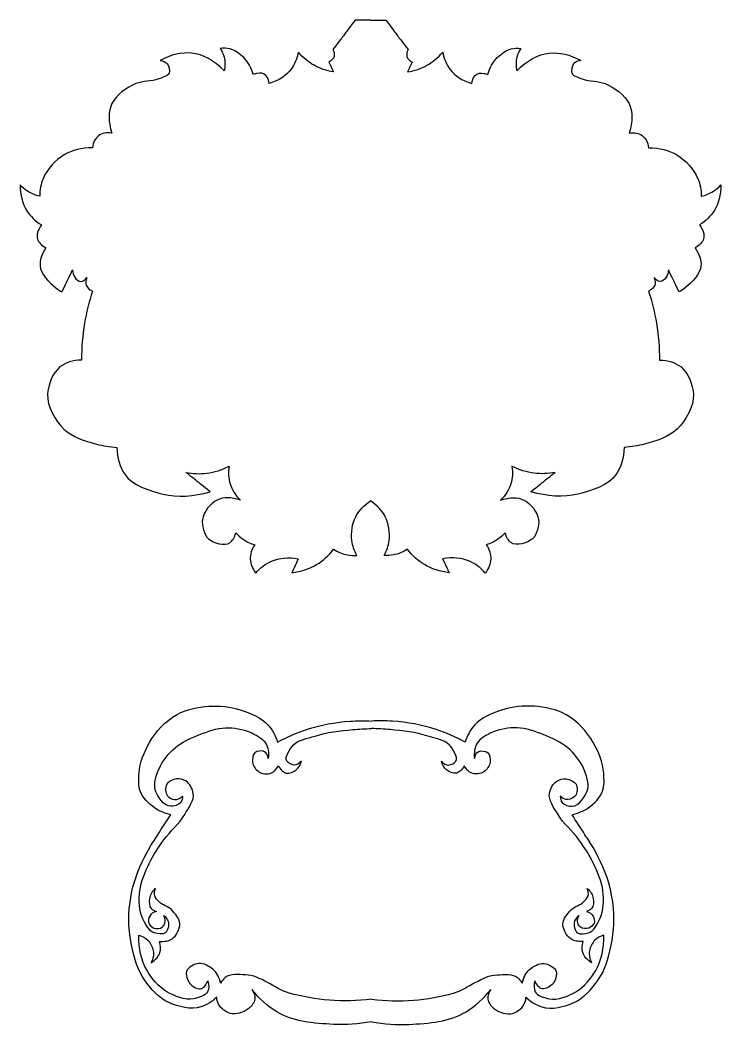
# Model space of a CAD drawing. Header units: millimetres. Extents: x 44 to 433, y -211 to 59.
# Drawn here: x 44 to 232.3, y -210.9 to 59 of the extents above; entities that cross this region are included whole.
import ezdxf

# ---------------------------------------------------------------- set-up
doc = ezdxf.new("R2010")
doc.units = ezdxf.units.MM
doc.linetypes.add('K5LT32770', pattern=[0])

msp = doc.modelspace()

# ---------------------------------------------------------------- linework, layer by layer
at = {"color": 30, "linetype": 'K5LT32770', "true_color": 0xff8000}
for points in [[(134.04, 59.01), (130.06, 53.72), (132.05, 56.36), (128.07, 51.07)], [(138.16, 59.01), (135.41, 59.01), (136.79, 59.01), (134.04, 59.01)], [(138.16, 59.01), (140.91, 59.01), (139.53, 59.01), (142.28, 59.01)], [(142.28, 59.01), (146.26, 53.72), (144.27, 56.36), (148.25, 51.07)], [(126.99, 47.73), (127.8, 45.99), (127.39, 46.86), (128.2, 45.11)], [(149.33, 47.73), (148.52, 45.99), (148.93, 46.86), (148.12, 45.11)], [(55.28, -14.02), (57.18, -10.04), (56.23, -12.03), (58.13, -8.06)], [(221.04, -14.02), (219.14, -10.04), (220.09, -12.03), (218.19, -8.06)], [(95.08, -67.65), (90.75, -64.19), (92.91, -65.92), (88.58, -62.46)], [(181.24, -67.65), (185.57, -64.19), (183.4, -65.92), (187.74, -62.46)], [(118.77, -85.7), (117.6, -88.18), (118.19, -86.94), (117.01, -89.42)], [(157.54, -85.7), (158.72, -88.18), (158.13, -86.94), (159.31, -89.42)]]:
    msp.add_open_spline(points, degree=3, dxfattribs=at)
for points, knots in [([(106.64, 44.37), (106.14, 46.23), (105.28, 47.76), (104.09, 48.95), (103.08, 49.96), (101.73, 50.95), (100.35, 51.27), (99.54, 51.47), (98.67, 51.5), (97.76, 51.39)], [0, 0, 0, 0, 1, 1, 1, 2, 2, 2, 3, 3, 3, 3]), ([(97.76, 51.39), (98.26, 50.63), (98.61, 49.85), (98.82, 49.03), (99.12, 47.86), (99.13, 46.63), (98.86, 45.34)], [0, 0, 0, 0, 1, 1, 1, 2, 2, 2, 2]), ([(169.67, 44.37), (170.18, 46.23), (171.03, 47.76), (172.23, 48.95), (173.23, 49.96), (174.58, 50.95), (175.97, 51.27), (176.78, 51.47), (177.65, 51.5), (178.56, 51.39)], [0, 0, 0, 0, 1, 1, 1, 2, 2, 2, 3, 3, 3, 3]), ([(178.56, 51.39), (178.06, 50.63), (177.71, 49.85), (177.5, 49.03), (177.2, 47.86), (177.18, 46.63), (177.46, 45.34)], [0, 0, 0, 0, 1, 1, 1, 2, 2, 2, 2]), ([(98.86, 45.34), (96.11, 48.19), (93.19, 49.79), (90.1, 50.12), (87.42, 50.41), (84.6, 49.76), (81.65, 48.14)], [0, 0, 0, 0, 1, 1, 1, 2, 2, 2, 2]), ([(118.77, 50.41), (118.42, 48.64), (117.78, 47.12), (116.83, 45.85), (115.48, 44.06), (113.53, 42.77), (110.98, 41.98)], [0, 0, 0, 0, 1, 1, 1, 2, 2, 2, 2]), ([(128.2, 45.11), (126.3, 45.4), (124.56, 45.98), (122.99, 46.86), (121.41, 47.75), (120.01, 48.93), (118.77, 50.41)], [0, 0, 0, 0, 1, 1, 1, 2, 2, 2, 2]), ([(128.07, 51.07), (128.41, 50.39), (128.51, 49.79), (128.37, 49.25), (128.21, 48.66), (127.75, 48.15), (126.99, 47.73)], [0, 0, 0, 0, 1, 1, 1, 2, 2, 2, 2]), ([(148.25, 51.07), (147.91, 50.39), (147.81, 49.79), (147.95, 49.25), (148.11, 48.66), (148.57, 48.15), (149.33, 47.73)], [0, 0, 0, 0, 1, 1, 1, 2, 2, 2, 2]), ([(148.12, 45.11), (150.02, 45.4), (151.76, 45.98), (153.33, 46.86), (154.9, 47.75), (156.31, 48.93), (157.55, 50.41)], [0, 0, 0, 0, 1, 1, 1, 2, 2, 2, 2]), ([(157.55, 50.41), (157.9, 48.64), (158.54, 47.12), (159.49, 45.85), (160.83, 44.06), (162.79, 42.77), (165.34, 41.98)], [0, 0, 0, 0, 1, 1, 1, 2, 2, 2, 2]), ([(177.46, 45.34), (180.21, 48.19), (183.13, 49.79), (186.22, 50.12), (188.9, 50.41), (191.72, 49.76), (194.67, 48.14)], [0, 0, 0, 0, 1, 1, 1, 2, 2, 2, 2]), ([(81.65, 48.14), (82.48, 48.04), (83.09, 47.76), (83.51, 47.32), (84.05, 46.74), (84.33, 45.39), (84.08, 44.72), (83.79, 43.92), (82.24, 43.61), (81.26, 43.2), (79.36, 42.41), (77.01, 42.74), (75.16, 41.94), (72.67, 40.86), (69.74, 38.91), (68.69, 36.6), (67.7, 34.43), (67.69, 31.78), (68.67, 28.67)], [0, 0, 0, 0, 1, 1, 1, 2, 2, 2, 3, 3, 3, 4, 4, 4, 5, 5, 5, 6, 6, 6, 6]), ([(194.67, 48.14), (193.84, 48.04), (193.22, 47.76), (192.81, 47.32), (192.27, 46.74), (191.99, 45.39), (192.23, 44.72), (192.53, 43.92), (194.08, 43.61), (195.06, 43.2), (196.95, 42.41), (199.31, 42.74), (201.16, 41.94), (203.65, 40.86), (206.58, 38.91), (207.63, 36.6), (208.62, 34.43), (208.63, 31.78), (207.65, 28.67)], [0, 0, 0, 0, 1, 1, 1, 2, 2, 2, 3, 3, 3, 4, 4, 4, 5, 5, 5, 6, 6, 6, 6]), ([(110.98, 41.98), (110.76, 43.27), (110.29, 44.11), (109.58, 44.52), (108.85, 44.92), (107.88, 44.88), (106.64, 44.37)], [0, 0, 0, 0, 1, 1, 1, 2, 2, 2, 2]), ([(165.34, 41.98), (165.56, 43.27), (166.03, 44.11), (166.74, 44.52), (167.46, 44.92), (168.44, 44.88), (169.67, 44.37)], [0, 0, 0, 0, 1, 1, 1, 2, 2, 2, 2]), ([(68.67, 28.67), (67.18, 28.84), (65.99, 28.6), (65.13, 27.95), (64.25, 27.29), (63.7, 26.21), (63.46, 24.71)], [0, 0, 0, 0, 1, 1, 1, 2, 2, 2, 2]), ([(207.65, 28.67), (209.14, 28.84), (210.32, 28.6), (211.19, 27.95), (212.07, 27.29), (212.62, 26.21), (212.86, 24.71)], [0, 0, 0, 0, 1, 1, 1, 2, 2, 2, 2]), ([(63.46, 24.71), (60.54, 24.7), (58.01, 24.06), (55.85, 22.79), (53.51, 21.41), (51.2, 18.97), (50.19, 16.41), (49.61, 14.97), (49.32, 13.4), (49.3, 11.69)], [0, 0, 0, 0, 1, 1, 1, 2, 2, 2, 3, 3, 3, 3]), ([(212.86, 24.71), (215.78, 24.7), (218.31, 24.06), (220.46, 22.79), (222.81, 21.41), (225.11, 18.97), (226.13, 16.41), (226.7, 14.97), (227, 13.4), (227.02, 11.69)], [0, 0, 0, 0, 1, 1, 1, 2, 2, 2, 3, 3, 3, 3]), ([(44.04, 14.72), (44.03, 12.06), (44.63, 9.75), (45.85, 7.8), (46.79, 6.32), (48.08, 5.04), (49.74, 3.98)], [0, 0, 0, 0, 1, 1, 1, 2, 2, 2, 2]), ([(49.3, 11.69), (48.11, 11.96), (47.03, 12.41), (46.06, 13.03), (45.33, 13.49), (44.66, 14.06), (44.04, 14.72)], [0, 0, 0, 0, 1, 1, 1, 2, 2, 2, 2]), ([(232.27, 14.72), (232.29, 12.06), (231.69, 9.75), (230.46, 7.8), (229.53, 6.32), (228.23, 5.04), (226.58, 3.98)], [0, 0, 0, 0, 1, 1, 1, 2, 2, 2, 2]), ([(227.02, 11.69), (228.21, 11.96), (229.28, 12.41), (230.26, 13.03), (230.99, 13.49), (231.66, 14.06), (232.27, 14.72)], [0, 0, 0, 0, 1, 1, 1, 2, 2, 2, 2]), ([(49.74, 3.98), (48.73, 2.57), (48.39, 1.32), (48.7, 0.24), (48.97, -0.69), (49.73, -1.5), (50.98, -2.19)], [0, 0, 0, 0, 1, 1, 1, 2, 2, 2, 2]), ([(226.58, 3.98), (227.59, 2.57), (227.93, 1.32), (227.62, 0.24), (227.34, -0.69), (226.59, -1.5), (225.34, -2.19)], [0, 0, 0, 0, 1, 1, 1, 2, 2, 2, 2]), ([(50.98, -2.19), (49.82, -3.88), (49.29, -5.48), (49.38, -6.99), (49.5, -9.15), (51.74, -11.4), (53.62, -12.89), (54.14, -13.31), (54.69, -13.68), (55.28, -14.02)], [0, 0, 0, 0, 1, 1, 1, 2, 2, 2, 3, 3, 3, 3]), ([(225.34, -2.19), (226.5, -3.88), (227.03, -5.48), (226.94, -6.99), (226.81, -9.15), (224.58, -11.4), (222.7, -12.89), (222.18, -13.31), (221.63, -13.68), (221.04, -14.02)], [0, 0, 0, 0, 1, 1, 1, 2, 2, 2, 3, 3, 3, 3]), ([(58.13, -8.06), (58.13, -8.85), (58.32, -9.52), (58.69, -10.04), (59.07, -10.57), (59.82, -11.25), (60.38, -11.23), (60.91, -11.22), (61.43, -10.85), (61.96, -10.13)], [0, 0, 0, 0, 1, 1, 1, 2, 2, 2, 3, 3, 3, 3]), ([(218.19, -8.06), (218.19, -8.85), (218, -9.52), (217.63, -10.04), (217.25, -10.57), (216.5, -11.25), (215.93, -11.23), (215.41, -11.22), (214.89, -10.85), (214.36, -10.13)], [0, 0, 0, 0, 1, 1, 1, 2, 2, 2, 3, 3, 3, 3]), ([(61.96, -10.13), (61.64, -10.93), (61.59, -11.62), (61.81, -12.21), (62.04, -12.86), (62.6, -13.38), (63.47, -13.78)], [0, 0, 0, 0, 1, 1, 1, 2, 2, 2, 2]), ([(214.36, -10.13), (214.67, -10.93), (214.72, -11.62), (214.51, -12.21), (214.27, -12.86), (213.72, -13.38), (212.85, -13.78)], [0, 0, 0, 0, 1, 1, 1, 2, 2, 2, 2]), ([(63.47, -13.78), (62.53, -16.63), (61.82, -19.51), (61.33, -22.43), (60.79, -25.67), (60.53, -28.96), (60.54, -32.29)], [0, 0, 0, 0, 1, 1, 1, 2, 2, 2, 2]), ([(212.85, -13.78), (213.79, -16.63), (214.5, -19.51), (214.99, -22.43), (215.53, -25.67), (215.79, -28.96), (215.77, -32.29)], [0, 0, 0, 0, 1, 1, 1, 2, 2, 2, 2]), ([(60.54, -32.29), (58.14, -32.38), (56.2, -33), (54.74, -34.14), (52.8, -35.66), (51.53, -39.05), (51.41, -41.49), (51.25, -44.63), (53.48, -48.6), (55.81, -50.85), (57.97, -52.94), (61.46, -54.05), (64.53, -54.87), (66.3, -55.34), (68.12, -55.64), (70, -55.77)], [0, 0, 0, 0, 1, 1, 1, 2, 2, 2, 3, 3, 3, 4, 4, 4, 5, 5, 5, 5]), ([(215.77, -32.29), (218.18, -32.38), (220.11, -33), (221.58, -34.14), (223.51, -35.66), (224.79, -39.05), (224.91, -41.49), (225.07, -44.63), (222.84, -48.6), (220.51, -50.85), (218.35, -52.94), (214.86, -54.05), (211.79, -54.87), (210.02, -55.34), (208.2, -55.64), (206.32, -55.77)], [0, 0, 0, 0, 1, 1, 1, 2, 2, 2, 3, 3, 3, 4, 4, 4, 5, 5, 5, 5]), ([(70, -55.77), (70.12, -58.65), (70.83, -61.04), (72.13, -62.95), (74.15, -65.9), (78.79, -67.45), (82.43, -68.29), (86.4, -69.2), (90.62, -68.99), (95.08, -67.65)], [0, 0, 0, 0, 1, 1, 1, 2, 2, 2, 3, 3, 3, 3]), ([(206.32, -55.77), (206.2, -58.65), (205.49, -61.04), (204.18, -62.95), (202.17, -65.9), (197.52, -67.45), (193.89, -68.29), (189.91, -69.2), (185.7, -68.99), (181.24, -67.65)], [0, 0, 0, 0, 1, 1, 1, 2, 2, 2, 3, 3, 3, 3]), ([(88.58, -62.46), (90.48, -62.84), (92.34, -62.92), (94.16, -62.7), (96.21, -62.45), (98.21, -61.81), (100.16, -60.79)], [0, 0, 0, 0, 1, 1, 1, 2, 2, 2, 2]), ([(100.16, -60.79), (99.88, -62.49), (99.97, -64.06), (100.42, -65.52), (100.91, -67.14), (101.86, -68.62), (103.25, -69.95)], [0, 0, 0, 0, 1, 1, 1, 2, 2, 2, 2]), ([(176.16, -60.79), (176.44, -62.49), (176.35, -64.06), (175.9, -65.52), (175.41, -67.14), (174.46, -68.62), (173.07, -69.95)], [0, 0, 0, 0, 1, 1, 1, 2, 2, 2, 2]), ([(187.74, -62.46), (185.83, -62.84), (183.97, -62.92), (182.15, -62.7), (180.1, -62.45), (178.11, -61.81), (176.16, -60.79)], [0, 0, 0, 0, 1, 1, 1, 2, 2, 2, 2]), ([(103.25, -69.95), (100.73, -69.09), (98.63, -69.07), (96.94, -69.89), (95.19, -70.74), (93.25, -73.2), (93.01, -75.13), (92.82, -76.73), (93.49, -79.25), (94.62, -80.3), (95.85, -81.44), (99.1, -82.33), (100.42, -81.34), (101.11, -80.83), (101.63, -79.94), (101.99, -78.69)], [0, 0, 0, 0, 1, 1, 1, 2, 2, 2, 3, 3, 3, 4, 4, 4, 5, 5, 5, 5]), ([(134.49, -84.76), (133.78, -83.46), (133.34, -82.14), (133.15, -80.8), (132.86, -78.71), (133.24, -76.22), (134.19, -74.37), (135.03, -72.72), (136.36, -71.3), (138.16, -70.12)], [0, 0, 0, 0, 1, 1, 1, 2, 2, 2, 3, 3, 3, 3]), ([(141.83, -84.76), (142.54, -83.46), (142.98, -82.14), (143.17, -80.8), (143.46, -78.71), (143.07, -76.22), (142.13, -74.37), (141.28, -72.72), (139.96, -71.3), (138.16, -70.12)], [0, 0, 0, 0, 1, 1, 1, 2, 2, 2, 3, 3, 3, 3]), ([(173.07, -69.95), (175.58, -69.09), (177.69, -69.07), (179.38, -69.89), (181.13, -70.74), (183.07, -73.2), (183.31, -75.13), (183.5, -76.73), (182.83, -79.25), (181.7, -80.3), (180.47, -81.44), (177.22, -82.33), (175.9, -81.34), (175.21, -80.83), (174.69, -79.94), (174.33, -78.69)], [0, 0, 0, 0, 1, 1, 1, 2, 2, 2, 3, 3, 3, 4, 4, 4, 5, 5, 5, 5]), ([(101.99, -78.69), (102.58, -79.37), (103.23, -79.95), (103.94, -80.44), (104.87, -81.09), (105.91, -81.57), (107.05, -81.9)], [0, 0, 0, 0, 1, 1, 1, 2, 2, 2, 2]), ([(174.33, -78.69), (173.74, -79.37), (173.09, -79.95), (172.38, -80.44), (171.45, -81.09), (170.41, -81.57), (169.27, -81.9)], [0, 0, 0, 0, 1, 1, 1, 2, 2, 2, 2]), ([(107.05, -81.9), (106.21, -83.21), (105.81, -84.5), (105.86, -85.77), (105.91, -87.03), (106.4, -88.28), (107.34, -89.51)], [0, 0, 0, 0, 1, 1, 1, 2, 2, 2, 2]), ([(117.01, -89.42), (119.5, -89.15), (121.72, -88.42), (123.69, -87.24), (125.41, -86.21), (126.92, -84.82), (128.24, -83.09)], [0, 0, 0, 0, 1, 1, 1, 2, 2, 2, 2]), ([(128.24, -83.09), (129.43, -83.88), (130.69, -84.4), (132.01, -84.63), (132.81, -84.78), (133.64, -84.82), (134.49, -84.76)], [0, 0, 0, 0, 1, 1, 1, 2, 2, 2, 2]), ([(148.08, -83.09), (146.88, -83.88), (145.63, -84.4), (144.31, -84.63), (143.5, -84.78), (142.68, -84.82), (141.83, -84.76)], [0, 0, 0, 0, 1, 1, 1, 2, 2, 2, 2]), ([(159.31, -89.42), (156.82, -89.15), (154.59, -88.42), (152.63, -87.24), (150.91, -86.21), (149.39, -84.82), (148.08, -83.09)], [0, 0, 0, 0, 1, 1, 1, 2, 2, 2, 2]), ([(169.27, -81.9), (170.11, -83.21), (170.51, -84.5), (170.46, -85.77), (170.41, -87.03), (169.91, -88.28), (168.98, -89.51)], [0, 0, 0, 0, 1, 1, 1, 2, 2, 2, 2]), ([(107.34, -89.51), (108.6, -88.06), (110.01, -86.99), (111.56, -86.32), (113.69, -85.39), (116.09, -85.18), (118.77, -85.7)], [0, 0, 0, 0, 1, 1, 1, 2, 2, 2, 2]), ([(168.98, -89.51), (167.72, -88.06), (166.31, -86.99), (164.76, -86.32), (162.63, -85.39), (160.22, -85.18), (157.54, -85.7)], [0, 0, 0, 0, 1, 1, 1, 2, 2, 2, 2]), ([(84.48, -154.4), (82.85, -154.05), (81.41, -153.44), (80.15, -152.58), (78.57, -151.49), (76.93, -149.85), (76.28, -148.09), (75.75, -146.65), (75.86, -144.83), (75.99, -143.25), (76.21, -140.41), (77.35, -137.47), (78.77, -135.03), (80.49, -132.1), (83.14, -129.18), (86.08, -127.55), (88.59, -126.17), (91.78, -125.47), (94.7, -125.28), (97.49, -125.09), (100.52, -125.41), (103.19, -126.26), (105.86, -127.11), (108.89, -128.31), (110.69, -130.38), (111.79, -131.64), (112.63, -133.16), (113.22, -134.94)], [0, 0, 0, 0, 1, 1, 1, 2, 2, 2, 3, 3, 3, 4, 4, 4, 5, 5, 5, 6, 6, 6, 7, 7, 7, 8, 8, 8, 9, 9, 9, 9]), ([(192.3, -154.4), (193.93, -154.05), (195.37, -153.44), (196.63, -152.58), (198.22, -151.49), (199.86, -149.85), (200.51, -148.09), (201.03, -146.65), (200.92, -144.83), (200.8, -143.25), (200.58, -140.41), (199.44, -137.47), (198.01, -135.03), (196.3, -132.1), (193.64, -129.18), (190.71, -127.55), (188.2, -126.17), (185, -125.47), (182.09, -125.28), (179.3, -125.09), (176.26, -125.41), (173.6, -126.26), (170.93, -127.11), (167.9, -128.31), (166.09, -130.38), (164.99, -131.64), (164.15, -133.16), (163.57, -134.94)], [0, 0, 0, 0, 1, 1, 1, 2, 2, 2, 3, 3, 3, 4, 4, 4, 5, 5, 5, 6, 6, 6, 7, 7, 7, 8, 8, 8, 9, 9, 9, 9]), ([(113.22, -134.94), (115.73, -133.55), (118.32, -132.41), (120.99, -131.52), (124.74, -130.28), (128.75, -129.56), (132.7, -129.3), (134.59, -129.18), (136.49, -129.16), (138.39, -129.26)], [0, 0, 0, 0, 1, 1, 1, 2, 2, 2, 3, 3, 3, 3]), ([(163.57, -134.94), (161.06, -133.55), (158.46, -132.41), (155.79, -131.52), (152.04, -130.28), (148.03, -129.56), (144.08, -129.3), (142.2, -129.18), (140.3, -129.16), (138.39, -129.26)], [0, 0, 0, 0, 1, 1, 1, 2, 2, 2, 3, 3, 3, 3]), ([(87.66, -149.41), (87.64, -150.11), (87.48, -150.68), (87.17, -151.12), (86.66, -151.84), (85.25, -152.16), (84.41, -152.16), (82.7, -152.15), (80.8, -149.46), (80.32, -147.73), (79.83, -146.03), (80.68, -143.66), (81.44, -141.89), (82.33, -139.83), (83.95, -137.9), (85.66, -136.43), (87.45, -134.88), (89.8, -133.84), (92.04, -132.96), (94.33, -132.05), (96.82, -131.15), (99.25, -131.09), (101.44, -131.03), (103.88, -131.36), (105.87, -132.27), (107.36, -132.96), (109.21, -133.86), (109.99, -135.21), (110.63, -136.32), (110.87, -137.69), (110.7, -139.31)], [0, 0, 0, 0, 1, 1, 1, 2, 2, 2, 3, 3, 3, 4, 4, 4, 5, 5, 5, 6, 6, 6, 7, 7, 7, 8, 8, 8, 9, 9, 9, 10, 10, 10, 10]), ([(119.59, -140.05), (118.94, -140.73), (118.29, -141.07), (117.65, -141.07), (116.99, -141.07), (116.04, -140.47), (115.69, -140), (114.95, -139.03), (116.51, -136.75), (117.46, -135.67), (118.74, -134.23), (121.28, -133.92), (123.26, -133.3), (126.5, -132.27), (129.97, -131.85), (133.37, -131.54), (135.04, -131.39), (136.71, -131.31), (138.39, -131.29)], [0, 0, 0, 0, 1, 1, 1, 2, 2, 2, 3, 3, 3, 4, 4, 4, 5, 5, 5, 6, 6, 6, 6]), ([(157.2, -140.05), (157.85, -140.73), (158.49, -141.07), (159.14, -141.07), (159.8, -141.07), (160.75, -140.47), (161.1, -140), (161.83, -139.03), (160.28, -136.75), (159.32, -135.67), (158.04, -134.23), (155.51, -133.92), (153.53, -133.3), (150.29, -132.27), (146.82, -131.85), (143.41, -131.54), (141.75, -131.39), (140.07, -131.31), (138.39, -131.29)], [0, 0, 0, 0, 1, 1, 1, 2, 2, 2, 3, 3, 3, 4, 4, 4, 5, 5, 5, 6, 6, 6, 6]), ([(189.13, -149.41), (189.14, -150.11), (189.31, -150.68), (189.61, -151.12), (190.13, -151.84), (191.54, -152.16), (192.37, -152.16), (194.09, -152.15), (195.98, -149.46), (196.47, -147.73), (196.95, -146.03), (196.11, -143.66), (195.34, -141.89), (194.46, -139.83), (192.83, -137.9), (191.13, -136.43), (189.33, -134.88), (186.98, -133.84), (184.75, -132.96), (182.46, -132.05), (179.96, -131.15), (177.54, -131.09), (175.35, -131.03), (172.91, -131.36), (170.92, -132.27), (169.42, -132.96), (167.57, -133.86), (166.8, -135.21), (166.16, -136.32), (165.92, -137.69), (166.08, -139.31)], [0, 0, 0, 0, 1, 1, 1, 2, 2, 2, 3, 3, 3, 4, 4, 4, 5, 5, 5, 6, 6, 6, 7, 7, 7, 8, 8, 8, 9, 9, 9, 10, 10, 10, 10]), ([(110.7, -139.31), (110.53, -138.39), (110.19, -137.79), (109.7, -137.48), (109.08, -137.1), (107.64, -137.3), (107.1, -137.78), (106.58, -138.25), (106.39, -139.49), (106.48, -140.28), (106.6, -141.21), (107.37, -142.37), (108.14, -142.87), (109, -143.43), (110.6, -143.6), (111.55, -143.19), (112.29, -142.87), (112.92, -142.24), (113.43, -141.29)], [0, 0, 0, 0, 1, 1, 1, 2, 2, 2, 3, 3, 3, 4, 4, 4, 5, 5, 5, 6, 6, 6, 6]), ([(166.08, -139.31), (166.26, -138.39), (166.59, -137.79), (167.09, -137.48), (167.7, -137.1), (169.15, -137.3), (169.68, -137.78), (170.21, -138.25), (170.4, -139.49), (170.3, -140.28), (170.18, -141.21), (169.42, -142.37), (168.64, -142.87), (167.78, -143.43), (166.18, -143.6), (165.23, -143.19), (164.49, -142.87), (163.86, -142.24), (163.35, -141.29)], [0, 0, 0, 0, 1, 1, 1, 2, 2, 2, 3, 3, 3, 4, 4, 4, 5, 5, 5, 6, 6, 6, 6]), ([(113.43, -141.29), (114.03, -142.4), (114.73, -143.05), (115.54, -143.22), (116.33, -143.39), (117.55, -142.91), (118.23, -142.35), (118.88, -141.83), (119.33, -141.06), (119.59, -140.05)], [0, 0, 0, 0, 1, 1, 1, 2, 2, 2, 3, 3, 3, 3]), ([(163.35, -141.29), (162.75, -142.4), (162.05, -143.05), (161.25, -143.22), (160.45, -143.39), (159.24, -142.91), (158.56, -142.35), (157.91, -141.83), (157.46, -141.06), (157.2, -140.05)], [0, 0, 0, 0, 1, 1, 1, 2, 2, 2, 3, 3, 3, 3]), ([(82.61, -181.47), (83.25, -181.98), (83.66, -182.53), (83.84, -183.12), (84.12, -184.03), (83.71, -185.66), (83.04, -186.15), (82.41, -186.62), (80.94, -186.45), (80.09, -186.17), (78.67, -185.7), (77.68, -183.76), (76.98, -182.34), (75.92, -180.17), (75.92, -177.26), (76.2, -174.82), (76.48, -172.31), (77.63, -169.8), (78.73, -167.48), (79.8, -165.25), (81.22, -163.16), (82.65, -161.13), (84.34, -158.75), (86.84, -156.88), (88.25, -154.35), (89.24, -152.59), (90.91, -150.48), (90.56, -148.67), (90.34, -147.54), (89.61, -146), (88.6, -145.39), (87.92, -144.97), (86.86, -144.72), (86.05, -144.81), (85.12, -144.92), (83.83, -145.5), (83.41, -146.24), (82.98, -146.99), (83.03, -148.62), (83.6, -149.33), (83.99, -149.82), (84.86, -150.3), (85.51, -150.34), (86.21, -150.38), (86.93, -150.07), (87.66, -149.41)], [0, 0, 0, 0, 1, 1, 1, 2, 2, 2, 3, 3, 3, 4, 4, 4, 5, 5, 5, 6, 6, 6, 7, 7, 7, 8, 8, 8, 9, 9, 9, 10, 10, 10, 11, 11, 11, 12, 12, 12, 13, 13, 13, 14, 14, 14, 15, 15, 15, 15]), ([(194.18, -181.47), (193.53, -181.98), (193.12, -182.53), (192.94, -183.12), (192.67, -184.03), (193.08, -185.66), (193.75, -186.15), (194.37, -186.62), (195.85, -186.45), (196.69, -186.17), (198.11, -185.7), (199.11, -183.76), (199.8, -182.34), (200.87, -180.17), (200.86, -177.26), (200.59, -174.82), (200.31, -172.31), (199.16, -169.8), (198.05, -167.48), (196.99, -165.25), (195.57, -163.16), (194.14, -161.13), (192.45, -158.75), (189.95, -156.88), (188.53, -154.35), (187.54, -152.59), (185.87, -150.48), (186.22, -148.67), (186.44, -147.54), (187.18, -146), (188.18, -145.39), (188.87, -144.97), (189.92, -144.72), (190.74, -144.81), (191.67, -144.92), (192.96, -145.5), (193.38, -146.24), (193.81, -146.99), (193.75, -148.62), (193.19, -149.33), (192.8, -149.82), (191.92, -150.3), (191.27, -150.34), (190.57, -150.38), (189.86, -150.07), (189.13, -149.41)], [0, 0, 0, 0, 1, 1, 1, 2, 2, 2, 3, 3, 3, 4, 4, 4, 5, 5, 5, 6, 6, 6, 7, 7, 7, 8, 8, 8, 9, 9, 9, 10, 10, 10, 11, 11, 11, 12, 12, 12, 13, 13, 13, 14, 14, 14, 15, 15, 15, 15]), ([(96.88, -203.39), (95.54, -204.67), (94.11, -205.55), (92.6, -206.02), (89.98, -206.84), (86.48, -206.04), (83.97, -204.87), (81.4, -203.67), (79.06, -201.19), (77.43, -198.8), (75.67, -196.23), (74.75, -192.92), (74.05, -189.83), (73.58, -187.7), (73.3, -185.47), (73.24, -183.29), (73.16, -180.13), (73.59, -176.86), (74.35, -173.8), (75.28, -170.13), (76.95, -166.56), (78.84, -163.25), (79.52, -162.07), (80.29, -160.94), (81.02, -159.79), (82.16, -157.98), (83.32, -156.19), (84.48, -154.4)], [0, 0, 0, 0, 1, 1, 1, 2, 2, 2, 3, 3, 3, 4, 4, 4, 5, 5, 5, 6, 6, 6, 7, 7, 7, 8, 8, 8, 9, 9, 9, 9]), ([(179.9, -203.39), (181.25, -204.67), (182.67, -205.55), (184.19, -206.02), (186.81, -206.84), (190.31, -206.04), (192.82, -204.87), (195.39, -203.67), (197.72, -201.19), (199.36, -198.8), (201.11, -196.23), (202.04, -192.92), (202.73, -189.83), (203.21, -187.7), (203.49, -185.47), (203.54, -183.29), (203.62, -180.13), (203.2, -176.86), (202.43, -173.8), (201.51, -170.13), (199.84, -166.56), (197.95, -163.25), (197.27, -162.07), (196.5, -160.94), (195.77, -159.79), (194.62, -157.98), (193.47, -156.19), (192.3, -154.4)], [0, 0, 0, 0, 1, 1, 1, 2, 2, 2, 3, 3, 3, 4, 4, 4, 5, 5, 5, 6, 6, 6, 7, 7, 7, 8, 8, 8, 9, 9, 9, 9]), ([(80.39, -174.19), (79.48, -175.03), (78.94, -175.94), (78.79, -176.92), (78.65, -177.76), (78.67, -179.01), (79.23, -179.62), (79.56, -179.97), (80.02, -180.23), (80.63, -180.39)], [0, 0, 0, 0, 1, 1, 1, 2, 2, 2, 3, 3, 3, 3]), ([(81.49, -188.43), (82.86, -188.54), (83.98, -188.31), (84.84, -187.75), (85.99, -187), (86.99, -185.04), (86.95, -183.71), (86.9, -182.41), (85.69, -180.9), (84.66, -179.88), (83.77, -179.01), (82.28, -178.75), (81.4, -177.84), (80.93, -177.35), (80.35, -176.81), (80.18, -176.2), (80.01, -175.6), (80.08, -174.92), (80.39, -174.19)], [0, 0, 0, 0, 1, 1, 1, 2, 2, 2, 3, 3, 3, 4, 4, 4, 5, 5, 5, 6, 6, 6, 6]), ([(195.3, -188.43), (193.93, -188.54), (192.81, -188.31), (191.95, -187.75), (190.8, -187), (189.79, -185.04), (189.84, -183.71), (189.88, -182.41), (191.1, -180.9), (192.12, -179.88), (193.01, -179.01), (194.51, -178.75), (195.39, -177.84), (195.85, -177.35), (196.44, -176.81), (196.6, -176.2), (196.77, -175.6), (196.7, -174.92), (196.4, -174.19)], [0, 0, 0, 0, 1, 1, 1, 2, 2, 2, 3, 3, 3, 4, 4, 4, 5, 5, 5, 6, 6, 6, 6]), ([(196.4, -174.19), (197.31, -175.03), (197.84, -175.94), (198, -176.92), (198.13, -177.76), (198.11, -179.01), (197.55, -179.62), (197.23, -179.97), (196.76, -180.23), (196.16, -180.39)], [0, 0, 0, 0, 1, 1, 1, 2, 2, 2, 3, 3, 3, 3]), ([(80.63, -180.39), (79.76, -180.64), (79.17, -181.06), (78.84, -181.64), (78.55, -182.14), (78.39, -182.98), (78.57, -183.51), (78.75, -184.06), (79.43, -184.65), (79.99, -184.85), (80.63, -185.09), (81.7, -185.04), (82.22, -184.63), (82.61, -184.31), (82.94, -183.63), (83, -183.1), (83.06, -182.58), (82.93, -182.04), (82.61, -181.47)], [0, 0, 0, 0, 1, 1, 1, 2, 2, 2, 3, 3, 3, 4, 4, 4, 5, 5, 5, 6, 6, 6, 6]), ([(196.16, -180.39), (197.02, -180.64), (197.62, -181.06), (197.95, -181.64), (198.24, -182.14), (198.4, -182.98), (198.22, -183.51), (198.03, -184.06), (197.35, -184.65), (196.8, -184.85), (196.16, -185.09), (195.09, -185.04), (194.57, -184.63), (194.18, -184.31), (193.85, -183.63), (193.79, -183.1), (193.73, -182.58), (193.86, -182.04), (194.18, -181.47)], [0, 0, 0, 0, 1, 1, 1, 2, 2, 2, 3, 3, 3, 4, 4, 4, 5, 5, 5, 6, 6, 6, 6]), ([(94.5, -199), (94.8, -200.21), (94.76, -201.19), (94.37, -201.95), (93.82, -203.04), (91.88, -203.58), (90.58, -203.85), (88.32, -204.32), (85.49, -203.15), (83.45, -201.95), (81.29, -200.68), (79.37, -198.41), (78.12, -196.21), (76.58, -193.49), (75.84, -190.35), (75.91, -186.77)], [0, 0, 0, 0, 1, 1, 1, 2, 2, 2, 3, 3, 3, 4, 4, 4, 5, 5, 5, 5]), ([(75.91, -186.77), (76.9, -187.05), (77.71, -187.51), (78.34, -188.13), (79.06, -188.85), (79.64, -189.96), (79.8, -190.95), (79.96, -191.97), (79.78, -193.03), (79.26, -194.16)], [0, 0, 0, 0, 1, 1, 1, 2, 2, 2, 3, 3, 3, 3]), ([(79.26, -194.16), (80.47, -193.41), (81.24, -192.51), (81.58, -191.46), (81.86, -190.56), (81.83, -189.55), (81.49, -188.43)], [0, 0, 0, 0, 1, 1, 1, 2, 2, 2, 2]), ([(182.28, -199), (181.98, -200.21), (182.03, -201.19), (182.41, -201.95), (182.97, -203.04), (184.9, -203.58), (186.21, -203.85), (188.47, -204.32), (191.3, -203.15), (193.33, -201.95), (195.5, -200.68), (197.42, -198.41), (198.67, -196.21), (200.21, -193.49), (200.95, -190.35), (200.87, -186.77)], [0, 0, 0, 0, 1, 1, 1, 2, 2, 2, 3, 3, 3, 4, 4, 4, 5, 5, 5, 5]), ([(197.52, -194.16), (196.32, -193.41), (195.55, -192.51), (195.21, -191.46), (194.92, -190.56), (194.95, -189.55), (195.3, -188.43)], [0, 0, 0, 0, 1, 1, 1, 2, 2, 2, 2]), ([(200.87, -186.77), (199.88, -187.05), (199.07, -187.51), (198.44, -188.13), (197.73, -188.85), (197.15, -189.96), (196.99, -190.95), (196.83, -191.97), (197.01, -193.03), (197.52, -194.16)], [0, 0, 0, 0, 1, 1, 1, 2, 2, 2, 3, 3, 3, 3]), ([(97.9, -199.64), (97.53, -198.1), (96.87, -196.89), (95.91, -196.01), (94.93, -195.11), (93.26, -194.21), (92.02, -194.35), (90.88, -194.47), (89.06, -195.47), (88.73, -196.48), (88.45, -197.35), (88.94, -198.94), (89.59, -199.73), (90.21, -200.48), (91.61, -201.35), (92.45, -201.18), (93.23, -201.02), (93.92, -200.3), (94.5, -199)], [0, 0, 0, 0, 1, 1, 1, 2, 2, 2, 3, 3, 3, 4, 4, 4, 5, 5, 5, 6, 6, 6, 6]), ([(178.89, -199.64), (179.25, -198.1), (179.91, -196.89), (180.87, -196.01), (181.86, -195.11), (183.52, -194.21), (184.76, -194.35), (185.91, -194.47), (187.73, -195.47), (188.05, -196.48), (188.33, -197.35), (187.85, -198.94), (187.2, -199.73), (186.58, -200.48), (185.17, -201.35), (184.33, -201.18), (183.55, -201.02), (182.87, -200.3), (182.28, -199)], [0, 0, 0, 0, 1, 1, 1, 2, 2, 2, 3, 3, 3, 4, 4, 4, 5, 5, 5, 6, 6, 6, 6]), ([(138.39, -203.98), (130.7, -204.85), (123.34, -204.29), (116.33, -202.3), (112.28, -201.15), (108.67, -197.52), (104.54, -197.43), (102.78, -197.38), (100.46, -197.04), (99.14, -198.13), (98.66, -198.53), (98.25, -199.03), (97.9, -199.64)], [0, 0, 0, 0, 1, 1, 1, 2, 2, 2, 3, 3, 3, 4, 4, 4, 4]), ([(138.39, -203.98), (146.09, -204.85), (153.45, -204.29), (160.46, -202.3), (164.5, -201.15), (168.12, -197.52), (172.24, -197.43), (174.01, -197.38), (176.32, -197.04), (177.65, -198.13), (178.12, -198.53), (178.54, -199.03), (178.89, -199.64)], [0, 0, 0, 0, 1, 1, 1, 2, 2, 2, 3, 3, 3, 4, 4, 4, 4]), ([(106.31, -201.32), (107, -202.42), (107.24, -203.41), (107.04, -204.31), (106.84, -205.15), (106, -206.01), (105.29, -206.57), (104.07, -207.54), (101.93, -208.15), (100.48, -207.76), (99.38, -207.46), (98.02, -206.54), (97.45, -205.49), (97.11, -204.89), (96.88, -204.26), (96.88, -203.39)], [0, 0, 0, 0, 1, 1, 1, 2, 2, 2, 3, 3, 3, 4, 4, 4, 5, 5, 5, 5]), ([(138.39, -210.01), (134.97, -210.63), (131.57, -210.86), (128.2, -210.72), (123.05, -210.49), (117.26, -209.98), (112.96, -207.35), (110.49, -205.84), (108.27, -203.83), (106.31, -201.32)], [0, 0, 0, 0, 1, 1, 1, 2, 2, 2, 3, 3, 3, 3]), ([(138.39, -210.01), (141.82, -210.63), (145.22, -210.86), (148.59, -210.72), (153.73, -210.49), (159.52, -209.98), (163.83, -207.35), (166.3, -205.84), (168.51, -203.83), (170.47, -201.32)], [0, 0, 0, 0, 1, 1, 1, 2, 2, 2, 3, 3, 3, 3]), ([(170.47, -201.32), (169.78, -202.42), (169.54, -203.41), (169.75, -204.31), (169.94, -205.15), (170.79, -206.01), (171.49, -206.57), (172.72, -207.54), (174.86, -208.15), (176.3, -207.76), (177.41, -207.46), (178.76, -206.54), (179.34, -205.49), (179.67, -204.89), (179.9, -204.26), (179.9, -203.39)], [0, 0, 0, 0, 1, 1, 1, 2, 2, 2, 3, 3, 3, 4, 4, 4, 5, 5, 5, 5])]:
    msp.add_open_spline(points, degree=3, knots=knots, dxfattribs=at)

doc.saveas('drawing.dxf')
